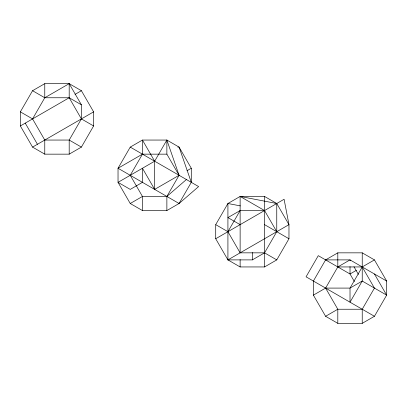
<?xml version="1.0" encoding="UTF-8"?>
<svg xmlns="http://www.w3.org/2000/svg" width="407" height="407" viewBox="0 0 407 407"><rect width="100%" height="100%" fill="white"/><g stroke="black" fill="none" stroke-linecap="round" stroke-linejoin="round"><path stroke-width="0.61" d="M20.35 111.859L32.56 90.71L44.77 83.659L69.19 83.659L81.4 90.71L93.61 111.859L93.61 125.956L81.4 147.105L69.19 154.156L44.77 154.156L32.56 147.105L20.35 125.956L20.35 111.859L32.56 118.91L44.77 140.054L44.77 154.156M32.56 118.905L44.77 97.761L44.77 83.659M130.24 147.105L118.03 168.254L118.03 182.351L130.24 203.5L142.45 210.551L166.87 210.551L179.08 203.5L198.616 186.579L130.24 147.105L142.45 140.054L166.87 140.054L179.08 147.105L191.29 168.254L191.29 182.351L179.08 203.5L118.03 168.254L142.45 154.156L166.87 154.156L179.08 175.3L166.87 196.449L166.87 210.551M166.87 140.054L154.66 161.203L118.03 182.351L130.24 189.403L142.45 182.351L142.45 168.254L154.66 189.403L179.08 175.3L166.87 140.054L166.87 154.156M215.71 224.649L227.92 203.5L240.13 196.449L264.55 196.449L276.76 203.5L288.97 224.649L288.97 238.746L276.76 259.895L264.55 266.946L240.13 266.946L227.92 259.895L215.71 238.746L215.71 224.649L227.92 231.7L240.13 252.844L264.55 252.844L276.76 259.895M227.92 231.695L240.13 210.551L264.55 210.551L276.76 231.695L264.55 252.844L252.34 259.895L227.92 259.895L227.92 203.5L240.339 205.891M325.6 259.895L313.39 281.044L313.39 295.141L325.6 316.29L337.81 323.341L362.23 323.341L374.44 316.29L386.65 295.141L386.65 281.044L374.44 259.895L362.23 252.844L337.81 252.844L325.6 259.895L350.02 259.895L386.65 281.044M362.23 323.341L362.23 309.239L374.44 288.09L362.23 266.946L337.81 266.946L325.6 288.095L313.39 295.141M186.406 179.533L166.87 196.449L142.45 196.449L130.24 203.5M32.56 90.71L44.77 97.761L69.19 83.659L81.4 104.808L81.4 118.905L69.19 140.054L69.19 154.156M20.35 125.956L69.19 97.761L69.19 83.659M75.03 94.388L81.4 90.71M32.56 147.105L93.61 111.859M187.042 170.706L191.29 168.254M240.13 210.551L227.92 217.597L240.13 224.649M215.71 238.746L284.086 199.272L288.97 224.649L227.92 259.895M356.39 270.314L350.02 273.992L318.274 255.667L306.064 276.816L374.44 316.29M374.44 259.895L362.23 266.946L350.02 288.09L350.02 302.192L362.23 281.044L362.23 252.844M325.6 316.29L337.81 309.239L362.23 309.239M44.77 97.761L69.19 97.761L81.4 104.808M44.77 140.054L69.19 140.054L81.4 147.105M177.828 147.105L179.08 147.105L191.29 182.351M240.13 252.844L240.13 196.449L276.76 203.5L276.76 231.7M240.13 196.449L264.55 210.551M93.61 125.956L81.4 118.905L69.19 97.761M264.55 224.649L288.97 238.746M374.44 273.992L386.65 295.141L362.23 281.044L350.02 288.09L325.6 288.09L337.81 309.239L337.81 323.341M350.529 260.775L350.02 259.895L337.81 266.946L337.81 252.844M353.988 266.768L358.414 274.435M354.405 281.583L350.02 273.992L350.02 266.636M25.234 123.138L37.444 144.287M264.55 196.449L264.55 266.946M252.34 252.538L252.34 259.895M240.13 259.59L240.13 266.946M154.66 189.403L154.66 161.203L142.45 140.054L142.45 154.156L130.24 175.3L142.45 196.449L142.45 210.551"/></g></svg>
